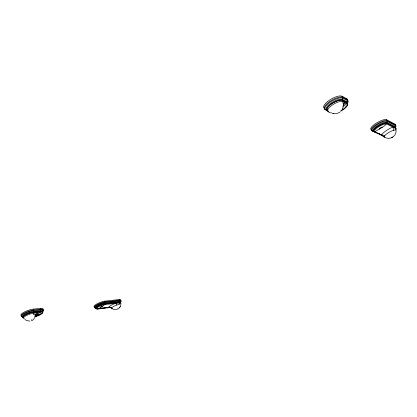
<?xml version="1.0" encoding="UTF-8"?>
<svg xmlns="http://www.w3.org/2000/svg" width="417" height="417" viewBox="0 0 417 417"><rect width="100%" height="100%" fill="white"/><g stroke="black" fill="none" stroke-linecap="round" stroke-linejoin="round"><path stroke-width="0.63" d="M343.003 106.111A8.184 2.731 -29.9 0 0 343.342 105.537L343.368 105.334M396.129 130.485C396.358 136.432 389.676 140.404 384.589 137.235A8.064 7.37 -46.4 0 1 383.249 136.411A12.265 3.81 -50.1 0 1 383.119 136.302L381.691 135.072L382.019 135.004A2.825 2.424 26.5 0 1 382.983 135.103L384.594 135.895M343.405 104.917L343.759 103.708A3.445 2.945 21.8 0 1 344.432 102.905L345.005 102.368A0.698 0.615 -55.5 0 0 345.067 101.857L344.989 101.659M35.685 314.918L36.237 313.407A2.611 2.429 -34.3 0 1 36.993 312.63L37.264 311.822M120.899 304.415L120.221 306.542M343.128 107.033L342.628 108.389M342.221 109.254L342.513 108.649M117.813 309.289L119.83 307.266M119.783 307.355L120.278 306.432M34.971 317.4L33.595 319.323L32.271 320.376M104.995 304.493L105.12 303.884A5.88 1.329 -21.8 0 0 97.338 306.823A5.88 1.329 -21.8 0 0 97.427 308.809C99.903 308.804 102.697 305.869 104.995 304.493L119.538 303.023A5.577 1.23 -22.2 0 1 120.721 303.889M343.181 101.717L345.182 102.858L345.479 102.603A0.599 0.526 -55.4 0 0 345.568 102.233L345.458 101.904M340.011 112.064L336.889 113.596L332.573 113.565M395.936 129.619A7.511 1.986 -29.5 0 0 395.754 128.509L395.733 128.394A4.019 3.675 -45.4 0 0 395.379 127.529L387.012 123.229A7.939 2.2 -29.6 0 0 378.052 126.294A7.939 2.2 -29.6 0 0 373.867 131.657L374.638 131.85A7.35 2.038 -29.8 0 1 378.594 126.851A7.35 2.038 -29.8 0 1 386.82 124.052L393.215 127.321L393.413 126.518M345.213 102.874L346.908 103.734L342.857 106.788M35.153 315.945L40.475 312.119L34.032 313.167M392.543 137.256L392.944 136.979M380.554 134.675L380.976 134.962A0.568 0.521 -48.3 0 0 381.367 135.124L381.659 135.051L374.638 131.85C378.646 129.171 384.37 126.992 387.012 123.229M381.31 134.868L380.893 134.832A0.97 0.886 -48.4 0 1 380.518 134.503A8.986 2.413 -29.6 0 0 380.929 134.623M31.958 320.548L31.327 320.809M111.574 308.314L110.39 307.668A2.194 2.111 -28.7 0 0 109.494 307.616L108.363 307.496M391.532 137.766L392.006 137.558M112.387 308.867L115.108 309.753L117.005 309.623M97.875 309.049L108.785 307.683M97.161 308.382A0.719 0.537 85.2 0 1 97.385 308.689L109.937 307.131M97.432 308.809L110.713 307.157M23.566 317.665A6.86 1.678 -20 0 1 25.265 314.898A6.86 1.678 -20 0 1 33.407 312.13L40.558 311.296A6.755 1.647 -20.2 0 1 42.289 312.771A6.755 1.647 -20.2 0 1 35.45 316.117M97.385 308.689A5.88 1.329 -21.8 0 1 97.291 306.703A5.88 1.329 -21.8 0 1 105.074 303.764L119.278 302.106A5.697 1.261 -22.1 0 1 120.576 302.893M23.566 317.796A6.86 1.678 -20 0 1 25.354 315.012A6.86 1.678 -20 0 1 33.454 312.265L40.605 311.431A6.761 1.642 -20.2 0 1 42.279 312.958A6.761 1.642 -20.2 0 1 35.216 316.336M105.12 303.884L119.325 302.221A5.702 1.261 -22.1 0 1 120.659 302.956M21.554 315.622A8.048 2.002 -20 0 1 23.774 312.307A8.048 2.002 -20 0 1 33.224 309.138L40.376 308.34A7.928 1.96 -20.1 0 1 42.92 309.513M94.523 306.948A6.901 1.585 -21.8 0 1 96.645 304.045A6.901 1.585 -21.8 0 1 104.896 301.137L119.1 299.552A6.688 1.501 -22.1 0 1 120.622 300.495M111.547 307.767L108.894 307.381M29.899 321.09L27.162 320.689L24.838 319.547M333.433 113.377L332.667 113.189M381.159 134.905L381.758 135.03M328.815 111.845L328.544 111.777M395.587 128.431L393.544 127.503L393.757 127.268A0.579 0.526 -45.3 0 0 393.804 126.846L393.737 126.679M327.084 110.203L325.651 109.843A1.183 1.042 -59.4 0 1 325.041 109.39L324.447 108.357A10.931 3.748 -30.1 0 1 329.242 100.335A10.931 3.748 -30.1 0 1 342.039 96.228L346.663 98.667L347.225 99.72A10.743 3.597 -30 0 1 347.564 102.327M327.392 110.343L327.694 110.479M373.804 131.371L372.251 130.907A1.001 0.912 -50.6 0 1 371.714 130.516L371.187 129.635A9.31 2.622 -29.7 0 1 376.061 123.291A9.31 2.622 -29.7 0 1 386.59 119.721L394.967 124.136L395.452 125.017A0.985 0.897 -44.8 0 1 395.514 125.689A8.71 2.335 -29.6 0 1 395.102 127.936M374.372 131.626L375.488 132.132M376.045 132.382L376.598 132.632M377.698 133.132L378.245 133.377M378.787 133.628L379.329 133.873M381.472 134.842L381.998 135.082M327.475 110.5L325.036 109.395A10.91 3.722 -30.1 0 1 329.837 101.409A10.91 3.722 -30.1 0 1 342.607 97.302L347.225 99.72A1.188 1.053 -55.1 0 1 347.298 100.533A10.415 3.477 -30 0 1 347.658 102.999M374.529 131.798L371.709 130.521A9.294 2.601 -29.7 0 1 376.582 124.203A9.294 2.601 -29.7 0 1 387.085 120.633L395.452 125.017A8.986 2.413 -29.6 0 1 395.102 127.242M327.71 110.667L328.012 110.802M395.462 127.8A7.954 2.121 -29.5 0 0 395.227 126.7L386.856 122.374A8.225 2.288 -29.6 0 0 377.567 125.543A8.225 2.288 -29.6 0 0 373.241 131.11A0.97 0.886 -50.6 0 1 373.788 131.511L382.535 135.468A0.938 0.86 -48.3 0 0 382.405 135.301M328.085 110.943L325.651 109.843A10.576 3.597 -30 0 1 330.311 102.113A10.576 3.597 -30 0 1 342.691 98.131L347.304 100.539L346.965 101.769A1.157 1.022 -54.8 0 0 347.048 102.598A9.179 3.044 -30 0 1 347.549 104.333M382.587 135.593L372.251 130.907A9.007 2.518 -29.7 0 1 376.978 124.792A9.007 2.518 -29.7 0 1 387.158 121.331L395.519 125.694L395.227 126.7A0.959 0.87 -44.4 0 0 395.3 127.388A7.673 2.043 -29.5 0 1 395.53 128.446M324.447 108.357L324.754 108.498M326.886 109.468L327.189 109.608M393.215 127.321L393.486 127.638A2.836 1.84 74.7 0 0 393.226 128.618L393.361 130.359A6.75 1.772 -29.4 0 0 386.496 134.013A6.75 1.772 -29.4 0 0 384.589 137.235M373.788 131.511A7.939 2.2 -29.6 0 1 377.969 126.148A7.939 2.2 -29.6 0 1 386.934 123.088L395.3 127.388M340.991 110.552A9.179 3.039 -30 0 0 347.142 102.764L342.43 100.226A1.173 1.037 -55.6 0 1 342.341 99.382L342.691 98.131A1.209 1.063 -55.8 0 0 342.607 97.307L342.039 96.228M331.614 112.809A8.199 2.737 -29.9 0 1 329.805 112.663A9.872 8.705 -57.6 0 1 328.242 111.667L328.148 111.574A4.879 4.311 -58.4 0 1 327.501 110.693L327.402 110.531A1.147 1.011 -59.5 0 0 326.782 110.067A9.659 3.273 -30 0 1 331.051 103.025A9.659 3.273 -30 0 1 342.341 99.382L346.965 101.769A9.508 3.164 -30 0 1 347.481 103.572M347.142 102.764L342.43 100.226A9.32 3.148 -30 0 0 331.531 103.744A9.32 3.148 -30 0 0 327.402 110.531M386.59 119.721L387.091 120.633A1.022 0.928 -47 0 1 387.153 121.326L386.856 122.374A0.99 0.902 -46.6 0 0 386.934 123.088M119.1 299.552L119.382 300.287A6.677 1.491 -22.1 0 1 120.284 301.851M104.896 301.137L105.178 301.898A0.751 0.563 85.5 0 1 105.209 302.44L105.032 303.206A0.73 0.547 85.4 0 0 105.074 303.764M116.51 302.549L116.4 303.31A2.168 0.401 70.8 0 0 116.463 303.816L116.77 305.03M115.962 302.612L115.843 303.211A7.324 1.246 -21.9 0 0 108.879 307.647M40.376 308.34L40.673 309.195A0.844 0.589 86.3 0 1 40.704 309.805L40.517 310.67A0.818 0.568 86.2 0 0 40.558 311.296M33.224 309.138L33.522 310.003A0.855 0.589 86.3 0 1 33.553 310.623L33.365 311.499A0.829 0.573 86.2 0 0 33.407 312.13M37.994 311.739L37.864 312.427A8.809 2.585 -19.9 0 1 34.84 315.502M343.347 105.537A8.199 2.737 -29.9 0 0 343.035 103.624A9.872 8.705 -57.6 0 0 342.967 101.592L342.936 101.451A4.915 4.342 -56.7 0 0 342.519 100.398A9.32 3.148 -30 0 0 331.624 103.916A9.32 3.148 -30 0 0 327.496 110.698M34.83 316.399A6.02 1.454 -20.1 0 0 33.714 314.715A7.016 4.811 86.2 0 0 33.683 313.209L33.668 313.104A3.492 2.403 86.2 0 0 33.454 312.27M37.817 314.168A1.621 0.417 -21 0 1 37.942 314.752A1.621 0.417 -21 0 1 35.784 315.549M40.506 312.098A6.255 1.532 -20.4 0 1 41.841 313.688A6.255 1.532 -20.4 0 1 34.767 316.868M42.774 310.879A7.913 1.944 -20.2 0 0 40.673 309.195L33.522 310.003A8.032 1.986 -20 0 0 23.748 313.365A8.032 1.986 -20 0 0 22.289 316.545M42.727 311.447A7.668 1.882 -20.2 0 0 40.71 309.81L33.558 310.623A7.787 1.918 -20 0 0 23.868 314.017A7.787 1.918 -20 0 0 22.998 316.983M42.758 311.687A7 1.71 -20.2 0 0 40.517 310.67L33.365 311.499A7.11 1.746 -20 0 0 24.926 314.361A7.11 1.746 -20 0 0 23.17 317.238M40.642 311.41A0.568 0.396 86.1 0 1 40.569 312.046M24.426 318.671A6.714 1.637 -20 0 1 25.427 316.086A6.714 1.637 -20 0 1 33.678 313.209M37.202 312.625A10.946 0.599 -9.6 0 1 37.176 312.656M31.39 319.636A1.652 1.136 85.9 0 1 31.192 319.849M346.892 103.75A8.496 2.799 -29.7 0 1 340.496 111.323M347.205 102.723A0.803 0.709 -55.2 0 1 346.923 103.76M346.491 106.022A9.179 3.044 -30 0 1 345.808 106.768M328.247 111.662A9.122 3.065 -30 0 1 332.302 105.048A9.122 3.065 -30 0 1 342.962 101.592M342.148 101.842A14.71 3.68 -9.5 0 1 342.435 101.93M328.685 111.516A15.054 5.749 -46.2 0 1 328.398 111.469M345.323 102.853A11.963 4.347 -27.4 0 1 343.17 105.407M346.663 98.667A10.764 3.617 -30.1 0 1 347.387 100.231M100.612 307.517A1.413 0.297 -20.9 0 1 100.257 307.522M100.174 307.412A1.413 0.297 -20.9 0 1 100.987 306.849A1.413 0.297 -20.9 0 1 102.347 306.406M97.906 309.033A5.442 1.215 -21.6 0 1 97.755 307.246A5.442 1.215 -21.6 0 1 104.948 304.525M112.626 308.544A5.009 1.089 -22.1 0 1 112.121 307.423A5.009 1.089 -22.1 0 1 116.786 305.036A5.009 1.095 -22.2 0 1 119.564 304.306A5.994 4.551 85.2 0 0 119.538 303.023L119.523 302.93A2.976 2.262 85.1 0 0 119.319 302.221M95.316 307.736A6.886 1.574 -21.8 0 1 96.551 305.03A6.886 1.574 -21.8 0 1 105.178 301.898L119.382 300.287A0.73 0.558 85.3 0 1 119.413 300.813L119.236 301.564A0.709 0.542 85.2 0 0 119.278 302.106M117.505 308.382A1.413 1.074 84.8 0 1 117.396 308.533M120.325 302.679A5.906 1.314 -22.1 0 0 119.236 301.564L105.032 303.206A6.093 1.381 -21.8 0 0 97.588 305.875A6.093 1.381 -21.8 0 0 96.061 308.356M96.108 308.08A6.677 1.517 -21.8 0 1 96.572 305.645A6.677 1.517 -21.8 0 1 105.214 302.44L119.413 300.819A6.469 1.444 -22.1 0 1 120.273 302.341M379.215 129.202A1.903 0.532 -30.7 0 1 380.351 127.847A1.903 0.532 -30.7 0 1 382.405 127.159M383.885 136.526A7.511 1.986 -29.5 0 1 383.254 136.406L383.171 136.333A3.977 3.644 -47.1 0 1 382.707 135.754M393.361 130.354A6.75 1.777 -29.5 0 1 395.822 130.156A8.064 7.365 -46.5 0 0 395.759 128.504M396.035 128.311A12.208 2.617 -14.4 0 1 396.103 128.415M381.404 134.832A9.857 2.34 -31.9 0 1 393.909 126.606M394.967 124.136A9.002 2.434 -29.6 0 1 395.233 125.397M381.623 135.014A8.71 2.335 -29.6 0 1 381.039 134.879M395.384 127.524A7.678 2.043 -29.5 0 1 395.53 128.744"/></g></svg>
